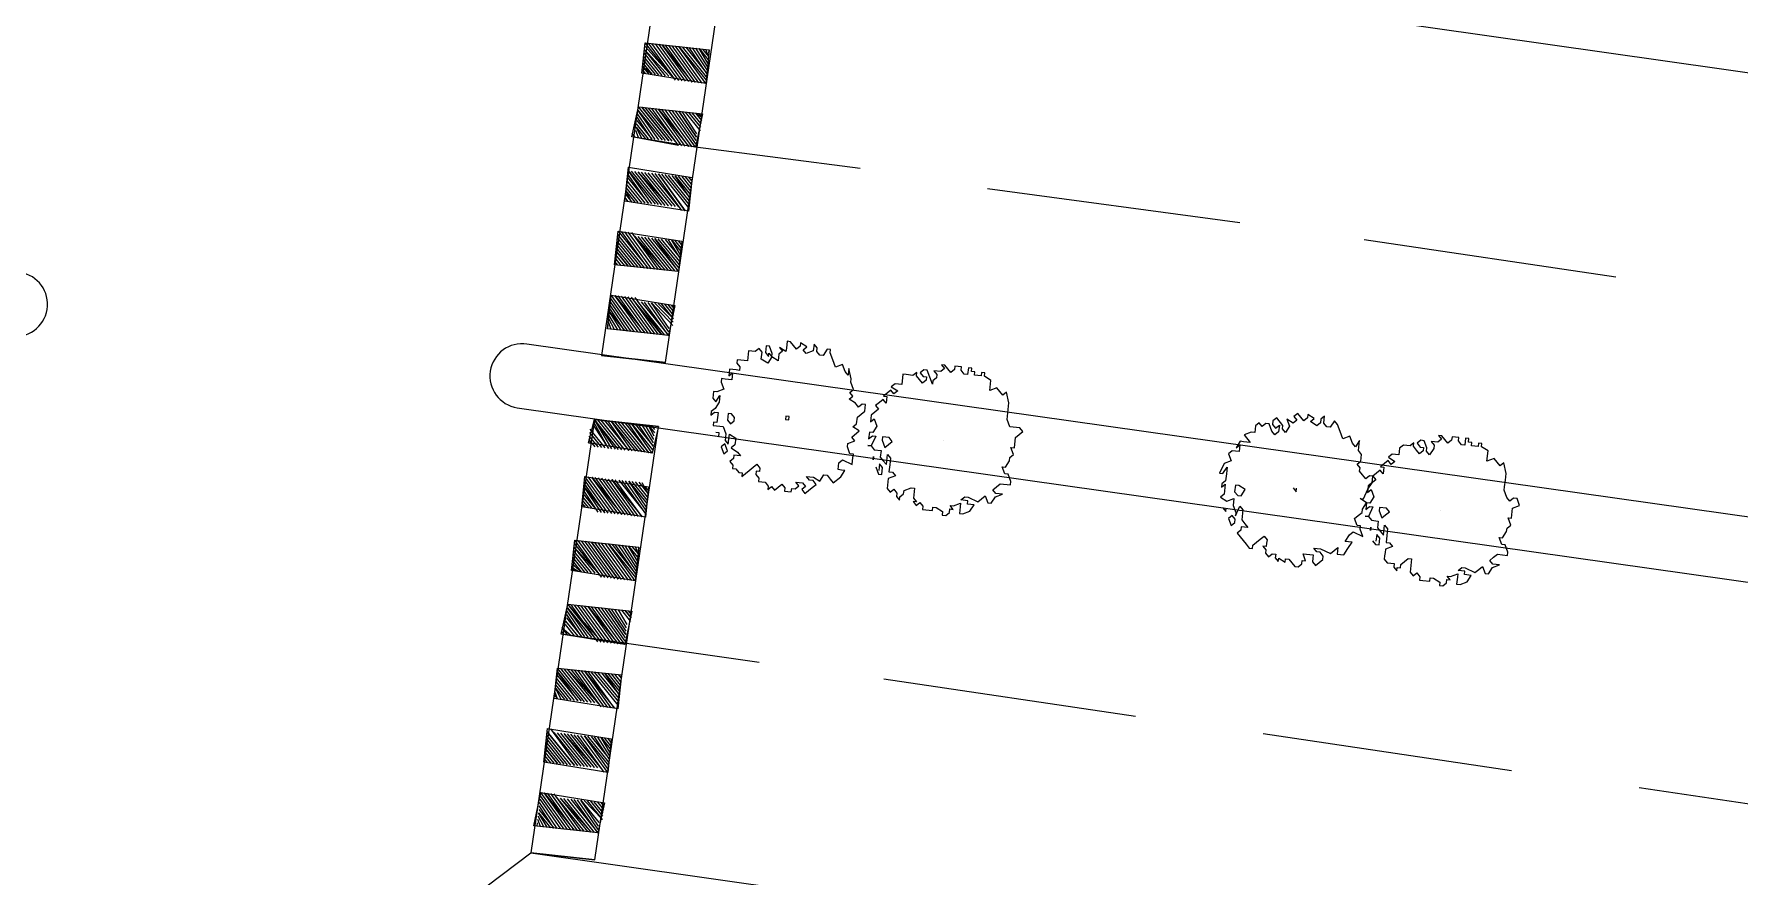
# Model space of a CAD drawing. Header units: metres. Extents: x -977055 to 805873, y -1033982 to 242021.
# Drawn here: x 2486.95 to 2513.7, y 960.16 to 973.37 of the extents above; entities that cross this region are included whole.
import ezdxf

# ---------------------------------------------------------------- set-up
doc = ezdxf.new("R2010")
doc.units = ezdxf.units.M
for name, color, linetype in [('PDF_acera', 7, 'Continuous'), ('PDF_linea de centro', 7, 'Continuous'), ('PDF_PASO DE CEBRA', 7, 'Continuous'), ('PDF_PLANTAS', 7, 'Continuous')]:
    doc.layers.add(name, color=color, linetype=linetype)

# ---------------------------------------------------------------- blocks, each defined once
blk = doc.blocks.new('CALLE')
at = {"layer": 'PDF_acera', "lineweight": 9}
for points in [[(-63.249984, -21.59136), (-64.393056, -54.528768, 0.999999692), (-63.588672, -54.571104), (-62.4456, -21.633696)], [(-64.901088, -93.901248), (-63.800585, -60.956358, 0.999999692), (-64.604736, -60.921504), (-65.705472, -93.901248)]]:
    blk.add_lwpolyline(points, format="xyb", dxfattribs=at)
blk.add_lwpolyline([(-129.421152, -59.69376), (-128.0664, -58.42368), (-71.378496, -60.3288), (-70.108416, -61.683552), (-71.166816, -92.800512), (-72.521568, -94.070592), (-129.209472, -92.165472), (-130.479552, -90.768384)], close=True, dxfattribs=at)
blk.add_lwpolyline([(-13.081824, -63.631008), (-7.154784, -96.3144), (-58.127328, -94.578624), (-59.397408, -93.223872), (-58.339008, -62.106912), (-56.984256, -60.836832), (-14.690592, -62.276256)], dxfattribs=at)
at = {"layer": 'PDF_linea de centro', "lineweight": 9}
for points in [[(-67.441248, -64.266048), (-67.356576, -61.768224)], [(-61.133184, -62.572608), (-61.090848, -61.979904)], [(-61.17552, -64.858752), (-61.133184, -62.784288)], [(-67.610592, -69.00768), (-67.483584, -65.83248)], [(-61.344864, -69.64272), (-61.260192, -66.46752)], [(-67.779936, -73.749312), (-67.652928, -70.616448)], [(-61.514208, -74.384352), (-61.3872, -71.209152)], [(-67.94928, -78.53328), (-67.822272, -75.35808)]]:
    blk.add_lwpolyline(points, dxfattribs=at)
at = {"layer": 'PDF_PASO DE CEBRA', "lineweight": 9}
for points in [[(-70.108416, -62.487936), (-64.647072, -62.699616), (-64.647072, -61.895232), (-70.108416, -61.683552), (-70.108416, -62.487936), (-70.108416, -61.683552)], [(-69.769728, -61.683552), (-69.769728, -61.683552)], [(-69.769728, -61.725888), (-69.727392, -61.725888)], [(-69.769728, -61.768224), (-69.685056, -61.725888)], [(-69.769728, -61.81056), (-69.64272, -61.725888)], [(-69.769728, -61.852896), (-69.600384, -61.725888), (-69.769728, -61.895232)], [(-69.558048, -61.725888), (-69.769728, -61.937568), (-69.515712, -61.725888)], [(-69.769728, -61.979904), (-69.473376, -61.725888)], [(-69.769728, -62.02224), (-69.43104, -61.725888)], [(-69.769728, -62.064576), (-69.388704, -61.725888)], [(-69.769728, -62.106912), (-69.346368, -61.725888)], [(-68.965344, -61.725888), (-68.965344, -61.725888)], [(-68.965344, -61.768224), (-68.923008, -61.725888)], [(-68.965344, -61.81056), (-68.880672, -61.725888)], [(-68.965344, -61.852896), (-68.838336, -61.725888)], [(-68.965344, -61.895232), (-68.796, -61.725888), (-68.965344, -61.895232)], [(-68.965344, -61.937568), (-68.753664, -61.725888)], [(-68.965344, -61.979904), (-68.711328, -61.725888)], [(-68.965344, -62.02224), (-68.668992, -61.725888)], [(-68.965344, -62.064576), (-68.626656, -61.725888)], [(-68.965344, -62.106912), (-68.58432, -61.725888), (-68.965344, -62.106912)], [(-69.769728, -62.149248), (-69.346368, -61.768224), (-69.769728, -62.191584), (-69.346368, -61.81056)], [(-69.769728, -62.23392), (-69.346368, -61.852896)], [(-69.769728, -62.276256), (-69.346368, -61.895232)], [(-69.769728, -62.318592), (-69.388704, -61.937568)], [(-68.965344, -62.149248), (-68.541984, -61.768224)], [(-68.965344, -62.191584), (-68.58432, -61.81056)], [(-68.965344, -62.23392), (-68.58432, -61.852896)], [(-68.965344, -62.276256), (-68.58432, -61.895232)], [(-68.965344, -62.318592), (-68.58432, -61.937568), (-68.965344, -62.360928), (-68.58432, -61.979904)], [(-68.16096, -61.768224), (-68.16096, -61.768224)], [(-68.118624, -61.768224), (-68.16096, -61.81056), (-68.076288, -61.768224)], [(-68.16096, -61.852896), (-68.033952, -61.768224), (-68.16096, -61.895232)], [(-68.16096, -61.937568), (-67.991616, -61.768224)], [(-68.16096, -61.979904), (-67.94928, -61.768224)], [(-68.16096, -62.02224), (-67.906944, -61.768224)], [(-67.864608, -61.768224), (-68.16096, -62.064576), (-67.822272, -61.768224), (-68.16096, -62.106912)], [(-68.16096, -62.149248), (-67.779936, -61.768224)], [(-68.16096, -62.191584), (-67.779936, -61.81056)], [(-68.16096, -62.23392), (-67.779936, -61.852896)], [(-68.16096, -62.276256), (-67.779936, -61.895232), (-68.16096, -62.318592), (-67.779936, -61.937568)], [(-67.398912, -62.23392), (-66.975552, -61.852896)], [(-67.398912, -62.276256), (-66.975552, -61.895232)], [(-67.398912, -62.318592), (-66.975552, -61.937568)], [(-67.356576, -61.768224), (-67.356576, -61.768224)], [(-67.356576, -61.81056), (-67.31424, -61.768224)], [(-67.356576, -61.852896), (-67.271904, -61.768224), (-67.356576, -61.895232)], [(-67.356576, -61.937568), (-67.229568, -61.81056)], [(-67.356576, -61.979904), (-67.187232, -61.81056)], [(-67.144896, -61.81056), (-67.356576, -62.02224), (-67.10256, -61.81056)], [(-67.356576, -62.064576), (-67.060224, -61.81056)], [(-67.356576, -62.106912), (-67.017888, -61.81056), (-67.356576, -62.149248)], [(-67.356576, -62.191584), (-66.975552, -61.81056), (-67.356576, -62.23392)], [(-66.213504, -61.81056), (-66.594528, -62.191584), (-66.171168, -61.81056)], [(-66.594528, -62.23392), (-66.171168, -61.852896)], [(-66.594528, -62.276256), (-66.171168, -61.895232)], [(-66.594528, -62.318592), (-66.171168, -61.937568)], [(-66.552192, -61.81056), (-66.552192, -61.81056)], [(-66.552192, -61.852896), (-66.509856, -61.81056), (-66.552192, -61.895232)], [(-66.46752, -61.81056), (-66.552192, -61.937568), (-66.425184, -61.81056)], [(-66.552192, -61.979904), (-66.382848, -61.81056)], [(-66.552192, -62.02224), (-66.340512, -61.81056)], [(-66.552192, -62.064576), (-66.298176, -61.81056)], [(-66.552192, -62.106912), (-66.25584, -61.81056), (-66.552192, -62.149248)], [(-65.790144, -62.064576), (-65.536128, -61.852896)], [(-65.790144, -62.106912), (-65.493792, -61.852896), (-65.790144, -62.149248), (-65.451456, -61.852896)], [(-65.790144, -62.191584), (-65.40912, -61.852896)], [(-65.790144, -62.23392), (-65.366784, -61.852896)], [(-65.790144, -62.276256), (-65.366784, -61.895232)], [(-65.790144, -62.318592), (-65.366784, -61.937568), (-65.790144, -62.360928), (-65.366784, -61.979904)], [(-65.747808, -61.852896), (-65.747808, -61.852896)], [(-65.747808, -61.895232), (-65.705472, -61.852896), (-65.747808, -61.895232)], [(-65.747808, -61.937568), (-65.663136, -61.852896)], [(-65.747808, -61.979904), (-65.6208, -61.852896)], [(-65.747808, -62.02224), (-65.578464, -61.852896)], [(-64.943424, -61.852896), (-64.943424, -61.895232), (-64.901088, -61.852896), (-64.98576, -61.937568)], [(-64.98576, -61.979904), (-64.858752, -61.852896)], [(-64.98576, -62.02224), (-64.816416, -61.852896)], [(-64.98576, -62.064576), (-64.77408, -61.852896)], [(-64.731744, -61.895232), (-64.98576, -62.106912), (-64.689408, -61.895232)], [(-64.98576, -62.149248), (-64.647072, -61.895232), (-64.98576, -62.191584)], [(-64.98576, -62.23392), (-64.647072, -61.895232)], [(-64.98576, -62.276256), (-64.647072, -61.937568)], [(-63.842688, -62.699616), (-58.381344, -62.911296), (-58.339008, -62.106912), (-63.842688, -61.895232), (-63.842688, -62.699616), (-63.842688, -61.895232)], [(-63.504, -61.937568), (-63.461664, -61.937568)], [(-63.504, -61.979904), (-63.419328, -61.937568)], [(-63.504, -62.02224), (-63.376992, -61.937568)], [(-63.504, -62.064576), (-63.334656, -61.937568)], [(-63.504, -62.106912), (-63.29232, -61.937568), (-63.504, -62.149248), (-63.249984, -61.937568)], [(-63.504, -62.191584), (-63.207648, -61.937568)], [(-63.504, -62.23392), (-63.165312, -61.937568)], [(-63.504, -62.276256), (-63.122976, -61.937568)], [(-63.504, -62.318592), (-63.08064, -61.937568)], [(-62.699616, -61.937568), (-62.699616, -61.937568)], [(-62.699616, -61.979904), (-62.65728, -61.937568)], [(-62.699616, -62.02224), (-62.614944, -61.937568)], [(-62.699616, -62.064576), (-62.572608, -61.937568)], [(-62.699616, -62.106912), (-62.530272, -61.937568), (-62.699616, -62.106912)], [(-62.699616, -62.149248), (-62.487936, -61.937568)], [(-62.699616, -62.191584), (-62.4456, -61.937568)], [(-62.699616, -62.23392), (-62.403264, -61.937568)], [(-62.699616, -62.276256), (-62.360928, -61.937568)], [(-62.699616, -62.318592), (-62.318592, -61.937568)], [(-62.276256, -61.937568), (-62.699616, -62.360928), (-62.276256, -61.979904)], [(-69.769728, -62.360928), (-69.388704, -61.979904), (-69.769728, -62.403264), (-69.388704, -62.02224)], [(-69.769728, -62.4456), (-69.388704, -62.064576)], [(-69.388704, -62.106912), (-69.769728, -62.487936), (-69.388704, -62.149248)], [(-69.00768, -62.487936), (-68.58432, -62.106912)], [(-69.00768, -62.530272), (-68.58432, -62.149248)], [(-68.965344, -62.403264), (-68.58432, -62.02224)], [(-68.965344, -62.4456), (-68.58432, -62.064576)], [(-68.203296, -62.360928), (-67.779936, -61.979904)], [(-68.203296, -62.403264), (-67.779936, -62.02224)], [(-68.203296, -62.4456), (-67.779936, -62.064576)], [(-68.203296, -62.487936), (-67.779936, -62.106912), (-68.203296, -62.530272), (-67.779936, -62.149248)], [(-67.398912, -62.360928), (-66.975552, -61.979904)], [(-67.398912, -62.403264), (-66.975552, -62.02224)], [(-67.398912, -62.4456), (-66.975552, -62.064576), (-67.398912, -62.487936), (-66.975552, -62.106912)], [(-67.398912, -62.530272), (-66.975552, -62.149248)], [(-66.594528, -62.360928), (-66.171168, -61.979904)], [(-66.594528, -62.403264), (-66.171168, -62.02224), (-66.594528, -62.403264)], [(-66.594528, -62.4456), (-66.171168, -62.064576)], [(-66.594528, -62.487936), (-66.171168, -62.106912)], [(-66.594528, -62.530272), (-66.171168, -62.149248)], [(-65.790144, -62.403264), (-65.366784, -62.02224)], [(-65.790144, -62.4456), (-65.366784, -62.064576)], [(-65.790144, -62.487936), (-65.366784, -62.106912)], [(-65.790144, -62.530272), (-65.366784, -62.149248)], [(-64.98576, -62.318592), (-64.647072, -61.979904)], [(-64.647072, -62.02224), (-64.98576, -62.360928), (-64.647072, -62.064576)], [(-64.98576, -62.403264), (-64.647072, -62.106912), (-64.98576, -62.4456)], [(-64.98576, -62.487936), (-64.647072, -62.149248)], [(-63.504, -62.360928), (-63.08064, -61.979904), (-63.504, -62.403264), (-63.08064, -62.02224)], [(-63.504, -62.4456), (-63.08064, -62.064576)], [(-63.504, -62.487936), (-63.08064, -62.106912)], [(-63.504, -62.530272), (-63.08064, -62.149248)], [(-62.699616, -62.403264), (-62.276256, -62.02224)], [(-62.699616, -62.4456), (-62.276256, -62.064576)], [(-62.699616, -62.487936), (-62.276256, -62.106912)], [(-62.699616, -62.530272), (-62.318592, -62.149248), (-62.699616, -62.572608), (-62.318592, -62.191584)], [(-61.895232, -61.979904), (-61.895232, -61.979904)], [(-61.895232, -62.02224), (-61.852896, -61.979904)], [(-61.81056, -61.979904), (-61.895232, -62.064576), (-61.768224, -61.979904), (-61.895232, -62.106912)], [(-61.895232, -62.149248), (-61.725888, -61.979904)], [(-61.895232, -62.191584), (-61.683552, -61.979904)], [(-61.895232, -62.23392), (-61.641216, -61.979904)], [(-61.59888, -61.979904), (-61.895232, -62.276256), (-61.556544, -61.979904)], [(-61.895232, -62.318592), (-61.514208, -61.979904), (-61.895232, -62.360928)], [(-61.895232, -62.403264), (-61.514208, -62.02224)], [(-61.895232, -62.4456), (-61.514208, -62.064576)], [(-61.895232, -62.487936), (-61.514208, -62.106912), (-61.895232, -62.530272), (-61.514208, -62.149248)], [(-61.090848, -61.979904), (-61.090848, -61.979904)], [(-61.090848, -62.02224), (-61.048512, -61.979904)], [(-61.090848, -62.064576), (-61.006176, -62.02224)], [(-61.090848, -62.106912), (-60.96384, -62.02224), (-61.090848, -62.149248)], [(-61.090848, -62.191584), (-60.921504, -62.02224)], [(-60.879168, -62.02224), (-61.090848, -62.23392), (-60.836832, -62.02224)], [(-61.090848, -62.276256), (-60.794496, -62.02224)], [(-61.090848, -62.318592), (-60.75216, -62.02224), (-61.090848, -62.360928)], [(-61.090848, -62.403264), (-60.709824, -62.02224)], [(-61.090848, -62.4456), (-60.709824, -62.064576), (-61.090848, -62.4456)], [(-61.090848, -62.487936), (-60.709824, -62.106912)], [(-61.090848, -62.530272), (-60.709824, -62.149248)], [(-60.3288, -62.4456), (-59.90544, -62.064576)], [(-60.3288, -62.487936), (-59.90544, -62.106912)], [(-60.3288, -62.530272), (-59.90544, -62.149248)], [(-60.286464, -62.02224), (-60.286464, -62.02224)], [(-60.286464, -62.064576), (-60.244128, -62.02224)], [(-60.286464, -62.106912), (-60.201792, -62.02224), (-60.286464, -62.149248), (-60.159456, -62.02224)], [(-60.286464, -62.191584), (-60.11712, -62.02224)], [(-60.286464, -62.23392), (-60.074784, -62.02224)], [(-60.286464, -62.276256), (-60.032448, -62.02224)], [(-60.286464, -62.318592), (-59.990112, -62.02224), (-60.286464, -62.360928)], [(-59.947776, -62.02224), (-60.286464, -62.403264), (-59.90544, -62.02224)], [(-69.727392, -62.487936), (-69.388704, -62.191584)], [(-69.685056, -62.487936), (-69.388704, -62.23392), (-69.64272, -62.487936)], [(-69.388704, -62.276256), (-69.600384, -62.530272), (-69.388704, -62.318592)], [(-69.558048, -62.530272), (-69.388704, -62.360928)], [(-69.515712, -62.530272), (-69.388704, -62.403264)], [(-68.965344, -62.530272), (-68.58432, -62.191584), (-68.923008, -62.530272)], [(-68.880672, -62.530272), (-68.58432, -62.23392)], [(-68.58432, -62.276256), (-68.838336, -62.530272), (-68.58432, -62.318592)], [(-68.796, -62.530272), (-68.58432, -62.360928)], [(-68.753664, -62.530272), (-68.58432, -62.403264), (-68.711328, -62.530272)], [(-68.16096, -62.572608), (-67.779936, -62.191584)], [(-68.118624, -62.572608), (-67.779936, -62.23392)], [(-68.076288, -62.572608), (-67.779936, -62.276256)], [(-67.779936, -62.318592), (-68.033952, -62.572608), (-67.779936, -62.360928), (-67.991616, -62.572608)], [(-67.94928, -62.572608), (-67.779936, -62.403264)], [(-67.398912, -62.572608), (-66.975552, -62.191584)], [(-67.356576, -62.572608), (-66.975552, -62.23392)], [(-67.31424, -62.572608), (-66.975552, -62.276256)], [(-67.271904, -62.572608), (-66.975552, -62.318592), (-67.271904, -62.572608)], [(-67.229568, -62.572608), (-66.975552, -62.360928)], [(-67.187232, -62.572608), (-66.975552, -62.403264)], [(-66.594528, -62.572608), (-66.171168, -62.191584)], [(-66.594528, -62.614944), (-66.171168, -62.23392), (-66.552192, -62.614944)], [(-66.171168, -62.276256), (-66.509856, -62.614944), (-66.171168, -62.318592)], [(-66.46752, -62.614944), (-66.171168, -62.360928)], [(-66.425184, -62.614944), (-66.171168, -62.403264)], [(-65.790144, -62.572608), (-65.366784, -62.191584), (-65.790144, -62.614944), (-65.366784, -62.23392)], [(-65.366784, -62.276256), (-65.747808, -62.65728), (-65.366784, -62.318592)], [(-65.705472, -62.65728), (-65.366784, -62.360928)], [(-65.663136, -62.65728), (-65.366784, -62.403264), (-65.6208, -62.65728)], [(-64.98576, -62.530272), (-64.647072, -62.191584)], [(-64.98576, -62.572608), (-64.647072, -62.23392)], [(-64.647072, -62.276256), (-64.98576, -62.614944), (-64.647072, -62.318592)], [(-64.98576, -62.65728), (-64.647072, -62.360928), (-64.943424, -62.65728)], [(-64.647072, -62.403264), (-64.901088, -62.65728), (-64.647072, -62.4456)], [(-63.504, -62.572608), (-63.08064, -62.191584)], [(-63.08064, -62.23392), (-63.504, -62.614944), (-63.122976, -62.23392)], [(-63.504, -62.65728), (-63.122976, -62.276256)], [(-63.122976, -62.318592), (-63.504, -62.699616), (-63.122976, -62.360928)], [(-63.461664, -62.699616), (-63.122976, -62.403264)], [(-62.699616, -62.614944), (-62.318592, -62.23392)], [(-62.699616, -62.65728), (-62.318592, -62.276256)], [(-62.699616, -62.699616), (-62.318592, -62.318592)], [(-62.318592, -62.360928), (-62.699616, -62.741952), (-62.318592, -62.403264), (-62.65728, -62.741952)], [(-61.937568, -62.699616), (-61.514208, -62.318592)], [(-61.937568, -62.741952), (-61.514208, -62.360928), (-61.937568, -62.741952)], [(-61.895232, -62.572608), (-61.514208, -62.191584)], [(-61.895232, -62.614944), (-61.514208, -62.23392)], [(-61.895232, -62.65728), (-61.514208, -62.276256)], [(-61.895232, -62.784288), (-61.514208, -62.403264)], [(-61.133184, -62.572608), (-60.709824, -62.191584)], [(-61.133184, -62.614944), (-60.709824, -62.23392)], [(-61.133184, -62.65728), (-60.709824, -62.276256), (-61.133184, -62.699616), (-60.709824, -62.318592)], [(-61.133184, -62.741952), (-60.709824, -62.360928)], [(-61.133184, -62.784288), (-60.709824, -62.403264)], [(-60.3288, -62.572608), (-59.90544, -62.191584)], [(-60.3288, -62.614944), (-59.90544, -62.23392), (-60.3288, -62.65728), (-59.90544, -62.276256)], [(-60.3288, -62.699616), (-59.90544, -62.318592)], [(-60.3288, -62.741952), (-59.90544, -62.360928)], [(-60.3288, -62.784288), (-59.90544, -62.403264)], [(-69.473376, -62.530272), (-69.388704, -62.4456)], [(-69.43104, -62.530272), (-69.388704, -62.487936), (-69.388704, -62.530272)], [(-68.668992, -62.530272), (-68.58432, -62.4456)], [(-68.626656, -62.530272), (-68.58432, -62.487936)], [(-68.58432, -62.530272), (-68.58432, -62.530272)], [(-67.906944, -62.572608), (-67.779936, -62.4456)], [(-67.864608, -62.572608), (-67.779936, -62.487936)], [(-67.779936, -62.530272), (-67.822272, -62.572608), (-67.779936, -62.572608)], [(-67.144896, -62.572608), (-66.975552, -62.4456)], [(-67.10256, -62.614944), (-66.975552, -62.487936)], [(-67.060224, -62.614944), (-66.975552, -62.530272), (-67.060224, -62.614944)], [(-67.017888, -62.614944), (-66.975552, -62.572608)], [(-66.382848, -62.614944), (-66.171168, -62.4456)], [(-66.340512, -62.614944), (-66.171168, -62.487936), (-66.298176, -62.614944)], [(-66.171168, -62.530272), (-66.25584, -62.614944), (-66.171168, -62.572608)], [(-66.213504, -62.614944), (-66.171168, -62.614944)], [(-65.578464, -62.65728), (-65.366784, -62.4456)], [(-65.536128, -62.65728), (-65.366784, -62.487936)], [(-65.366784, -62.530272), (-65.493792, -62.65728), (-65.366784, -62.572608)], [(-65.451456, -62.65728), (-65.40912, -62.614944)], [(-64.858752, -62.65728), (-64.647072, -62.487936)], [(-64.816416, -62.65728), (-64.647072, -62.530272)], [(-64.77408, -62.65728), (-64.647072, -62.572608), (-64.731744, -62.65728)], [(-64.689408, -62.65728), (-64.647072, -62.614944)], [(-63.419328, -62.699616), (-63.122976, -62.4456), (-63.376992, -62.741952)], [(-63.334656, -62.741952), (-63.122976, -62.487936)], [(-63.122976, -62.530272), (-63.29232, -62.741952), (-63.122976, -62.572608)], [(-63.249984, -62.741952), (-63.122976, -62.614944)], [(-62.614944, -62.741952), (-62.318592, -62.4456)], [(-62.572608, -62.741952), (-62.318592, -62.487936)], [(-62.318592, -62.530272), (-62.530272, -62.741952), (-62.318592, -62.572608)], [(-62.487936, -62.741952), (-62.318592, -62.614944), (-62.4456, -62.741952)], [(-61.852896, -62.784288), (-61.514208, -62.4456)], [(-61.81056, -62.784288), (-61.514208, -62.487936)], [(-61.514208, -62.530272), (-61.768224, -62.784288), (-61.514208, -62.572608), (-61.725888, -62.784288)], [(-61.683552, -62.784288), (-61.514208, -62.614944)], [(-61.090848, -62.784288), (-60.709824, -62.4456)], [(-61.048512, -62.784288), (-60.709824, -62.487936)], [(-61.006176, -62.784288), (-60.709824, -62.530272), (-61.006176, -62.784288)], [(-60.96384, -62.784288), (-60.709824, -62.572608)], [(-60.921504, -62.826624), (-60.709824, -62.614944)], [(-60.3288, -62.826624), (-59.90544, -62.4456), (-60.286464, -62.826624)], [(-60.244128, -62.826624), (-59.90544, -62.487936)], [(-59.90544, -62.530272), (-60.201792, -62.826624), (-59.90544, -62.572608)], [(-60.159456, -62.826624), (-59.90544, -62.614944)], [(-65.40912, -62.65728), (-65.40912, -62.65728)], [(-64.647072, -62.65728), (-64.647072, -62.65728)], [(-63.207648, -62.741952), (-63.122976, -62.65728)], [(-63.165312, -62.741952), (-63.122976, -62.699616), (-63.122976, -62.741952)], [(-62.403264, -62.741952), (-62.318592, -62.65728)], [(-62.360928, -62.741952), (-62.318592, -62.699616)], [(-62.318592, -62.741952), (-62.318592, -62.741952)], [(-61.641216, -62.784288), (-61.514208, -62.65728)], [(-61.59888, -62.784288), (-61.514208, -62.699616)], [(-61.556544, -62.784288), (-61.514208, -62.741952)], [(-61.514208, -62.784288), (-61.514208, -62.784288)], [(-60.879168, -62.826624), (-60.709824, -62.65728)], [(-60.836832, -62.826624), (-60.709824, -62.699616)], [(-60.794496, -62.826624), (-60.709824, -62.741952), (-60.75216, -62.826624), (-60.709824, -62.784288)], [(-60.11712, -62.826624), (-59.90544, -62.65728)], [(-60.074784, -62.826624), (-59.90544, -62.699616), (-60.032448, -62.826624)], [(-59.90544, -62.741952), (-59.990112, -62.826624), (-59.90544, -62.784288)], [(-59.947776, -62.826624), (-59.90544, -62.826624)]]:
    blk.add_lwpolyline(points, dxfattribs=at)
for points in [[(-69.769728, -61.683552), (-69.346368, -61.725888), (-69.388704, -62.530272), (-69.769728, -62.487936)], [(-68.965344, -61.725888), (-68.541984, -61.725888), (-68.58432, -62.530272), (-69.00768, -62.530272)], [(-68.16096, -61.768224), (-67.779936, -61.768224), (-67.779936, -62.572608), (-68.203296, -62.572608)], [(-67.356576, -61.768224), (-66.975552, -61.81056), (-66.975552, -62.614944), (-67.398912, -62.572608)], [(-66.552192, -61.81056), (-66.171168, -61.81056), (-66.171168, -62.614944), (-66.594528, -62.614944)], [(-65.747808, -61.852896), (-65.366784, -61.852896), (-65.40912, -62.65728), (-65.790144, -62.65728)], [(-64.943424, -61.852896), (-64.647072, -61.895232), (-64.647072, -62.699616), (-64.98576, -62.65728)], [(-63.504, -61.937568), (-63.08064, -61.937568), (-63.122976, -62.741952), (-63.504, -62.699616)], [(-62.699616, -61.937568), (-62.276256, -61.937568), (-62.318592, -62.741952), (-62.699616, -62.741952)], [(-61.895232, -61.979904), (-61.471872, -61.979904), (-61.514208, -62.784288), (-61.937568, -62.784288)], [(-61.090848, -61.979904), (-60.709824, -62.02224), (-60.709824, -62.826624), (-61.133184, -62.784288)], [(-60.286464, -62.02224), (-59.90544, -62.02224), (-59.90544, -62.826624), (-60.3288, -62.826624)]]:
    blk.add_lwpolyline(points, close=True, dxfattribs=at)
at = {"layer": 'PDF_PLANTAS', "lineweight": 9}
for points in [[(-63.461664, -64.5624), (-63.419328, -64.520064), (-63.504, -64.520064), (-63.546336, -64.435392), (-63.504, -64.393056), (-63.461664, -64.435392), (-63.419328, -64.35072), (-63.461664, -64.35072), (-63.504, -64.308384), (-63.461664, -64.266048), (-63.419328, -64.223712), (-63.419328, -64.181376), (-63.504, -64.181376), (-63.546336, -64.181376), (-63.504, -64.096704), (-63.546336, -64.13904), (-63.588672, -64.096704), (-63.673344, -64.096704), (-63.631008, -64.012032), (-63.588672, -64.012032), (-63.504, -63.969696), (-63.504, -63.92736), (-63.588672, -63.92736), (-63.631008, -63.969696), (-63.588672, -63.969696), (-63.631008, -64.012032), (-63.71568, -63.969696), (-63.673344, -63.885024), (-63.588672, -63.885024), (-63.546336, -63.842688), (-63.588672, -63.800352), (-63.588672, -63.71568), (-63.631008, -63.71568), (-63.71568, -63.71568), (-63.71568, -63.631008), (-63.71568, -63.588672), (-63.758016, -63.588672), (-63.800352, -63.631008), (-63.842688, -63.631008), (-63.842688, -63.588672), (-63.842688, -63.504), (-63.92736, -63.504), (-63.885024, -63.546336), (-63.969696, -63.546336), (-63.969696, -63.504), (-63.969696, -63.461664), (-63.969696, -63.419328), (-64.012032, -63.419328), (-64.096704, -63.461664), (-64.13904, -63.376992), (-64.13904, -63.334656), (-64.223712, -63.334656), (-64.266048, -63.376992), (-64.181376, -63.419328), (-64.266048, -63.419328), (-64.35072, -63.376992), (-64.393056, -63.334656), (-64.435392, -63.334656), (-64.393056, -63.376992), (-64.393056, -63.419328), (-64.520064, -63.419328), (-64.520064, -63.376992), (-64.5624, -63.376992), (-64.5624, -63.461664), (-64.5624, -63.504), (-64.647072, -63.546336), (-64.731744, -63.546336), (-64.77408, -63.588672), (-64.647072, -63.588672), (-64.689408, -63.673344), (-64.77408, -63.673344), (-64.816416, -63.631008), (-64.858752, -63.71568), (-64.901088, -63.758016), (-64.901088, -63.673344), (-64.943424, -63.673344), (-64.98576, -63.631008), (-65.028096, -63.673344), (-65.070432, -63.673344), (-65.070432, -63.71568), (-65.112768, -63.758016), (-65.112768, -63.800352), (-65.155104, -63.800352), (-65.112768, -63.842688), (-65.070432, -63.885024), (-65.028096, -63.92736), (-64.98576, -63.969696), (-65.028096, -64.012032), (-65.070432, -64.012032), (-65.070432, -63.969696), (-65.112768, -63.969696), (-65.155104, -64.012032), (-65.19744, -64.012032), (-65.19744, -64.054368), (-65.19744, -64.096704), (-65.239776, -64.13904), (-65.282112, -64.13904), (-65.239776, -64.181376), (-65.282112, -64.223712), (-65.239776, -64.266048), (-65.19744, -64.308384), (-65.239776, -64.35072), (-65.282112, -64.35072), (-65.282112, -64.435392), (-65.239776, -64.435392), (-65.239776, -64.477728), (-65.19744, -64.520064), (-65.155104, -64.477728), (-65.155104, -64.5624), (-65.19744, -64.604736), (-65.239776, -64.5624), (-65.282112, -64.604736), (-65.19744, -64.689408), (-65.155104, -64.731744), (-65.112768, -64.689408), (-65.112768, -64.647072), (-65.070432, -64.604736), (-65.070432, -64.647072), (-65.070432, -64.689408), (-65.112768, -64.77408), (-65.028096, -64.816416), (-65.028096, -64.858752), (-65.070432, -64.901088), (-65.112768, -64.943424), (-65.028096, -65.028096), (-64.943424, -65.070432), (-64.943424, -65.028096), (-64.943424, -64.98576), (-64.858752, -64.98576), (-64.816416, -65.028096), (-64.858752, -65.155104), (-64.77408, -65.155104), (-64.731744, -65.155104), (-64.731744, -65.112768), (-64.647072, -65.070432), (-64.604736, -65.070432), (-64.5624, -65.155104), (-64.520064, -65.112768), (-64.435392, -65.19744), (-64.393056, -65.112768), (-64.35072, -65.155104), (-64.266048, -65.155104), (-64.181376, -65.239776), (-64.096704, -65.239776), (-64.096704, -65.19744), (-64.13904, -65.155104), (-64.096704, -65.112768), (-64.054368, -65.028096), (-64.012032, -65.070432), (-63.969696, -65.028096), (-63.92736, -65.070432), (-63.842688, -65.028096), (-63.800352, -65.028096), (-63.673344, -64.98576), (-63.758016, -64.98576), (-63.71568, -64.943424), (-63.631008, -64.901088), (-63.673344, -64.816416), (-63.588672, -64.77408), (-63.504, -64.731744), (-63.461664, -64.731744), (-63.461664, -64.689408), (-63.546336, -64.647072), (-63.546336, -64.604736), (-63.504, -64.5624)], [(-64.816416, -63.504), (-64.901088, -63.546336), (-64.858752, -63.588672), (-64.77408, -63.546336)], [(-64.393056, -63.546336), (-64.477728, -63.546336), (-64.520064, -63.588672), (-64.477728, -63.631008), (-64.435392, -63.631008), (-64.393056, -63.588672)], [(-64.35072, -64.266048), (-64.393056, -64.266048), (-64.393056, -64.308384), (-64.35072, -64.308384)], [(-63.546336, -66.509856), (-63.504, -66.509856), (-63.504, -66.46752), (-63.588672, -66.46752), (-63.588672, -66.425184), (-63.546336, -66.382848), (-63.504, -66.382848), (-63.504, -66.298176), (-63.546336, -66.298176), (-63.588672, -66.25584), (-63.546336, -66.213504), (-63.504, -66.171168), (-63.504, -66.128832), (-63.546336, -66.171168), (-63.588672, -66.128832), (-63.588672, -66.04416), (-63.631008, -66.086496), (-63.673344, -66.086496), (-63.71568, -66.04416), (-63.758016, -66.04416), (-63.673344, -66.001824), (-63.588672, -65.959488), (-63.588672, -65.917152), (-63.631008, -65.874816), (-63.673344, -65.917152), (-63.673344, -65.959488), (-63.71568, -65.959488), (-63.758016, -65.917152), (-63.71568, -65.874816), (-63.673344, -65.83248), (-63.631008, -65.83248), (-63.673344, -65.790144), (-63.673344, -65.705472), (-63.673344, -65.663136), (-63.800352, -65.663136), (-63.800352, -65.6208), (-63.800352, -65.578464), (-63.842688, -65.536128), (-63.885024, -65.6208), (-63.92736, -65.578464), (-63.885024, -65.536128), (-63.92736, -65.493792), (-63.969696, -65.451456), (-63.969696, -65.493792), (-64.054368, -65.493792), (-64.012032, -65.451456), (-64.054368, -65.40912), (-64.096704, -65.366784), (-64.13904, -65.40912), (-64.223712, -65.324448), (-64.308384, -65.324448), (-64.266048, -65.366784), (-64.35072, -65.40912), (-64.435392, -65.366784), (-64.435392, -65.324448), (-64.520064, -65.324448), (-64.477728, -65.366784), (-64.477728, -65.40912), (-64.604736, -65.366784), (-64.604736, -65.324448), (-64.604736, -65.366784), (-64.647072, -65.40912), (-64.647072, -65.493792), (-64.731744, -65.493792), (-64.77408, -65.536128), (-64.816416, -65.578464), (-64.689408, -65.578464), (-64.731744, -65.6208), (-64.816416, -65.6208), (-64.901088, -65.6208), (-64.901088, -65.663136), (-64.943424, -65.705472), (-64.98576, -65.6208), (-65.028096, -65.6208), (-65.070432, -65.6208), (-65.112768, -65.6208), (-65.155104, -65.663136), (-65.112768, -65.705472), (-65.155104, -65.747808), (-65.19744, -65.747808), (-65.239776, -65.790144), (-65.19744, -65.790144), (-65.155104, -65.83248), (-65.112768, -65.83248), (-65.070432, -65.917152), (-65.070432, -65.959488), (-65.112768, -65.959488), (-65.155104, -65.959488), (-65.19744, -65.959488), (-65.239776, -66.001824), (-65.239776, -65.959488), (-65.282112, -66.001824), (-65.239776, -66.04416), (-65.282112, -66.086496), (-65.324448, -66.086496), (-65.324448, -66.128832), (-65.324448, -66.213504), (-65.282112, -66.213504), (-65.282112, -66.25584), (-65.324448, -66.340512), (-65.366784, -66.340512), (-65.366784, -66.382848), (-65.324448, -66.425184), (-65.282112, -66.425184), (-65.282112, -66.46752), (-65.239776, -66.425184), (-65.239776, -66.46752), (-65.19744, -66.552192), (-65.239776, -66.552192), (-65.324448, -66.552192), (-65.324448, -66.594528), (-65.282112, -66.6792), (-65.19744, -66.721536), (-65.19744, -66.636864), (-65.155104, -66.636864), (-65.155104, -66.552192), (-65.112768, -66.594528), (-65.112768, -66.636864), (-65.155104, -66.763872), (-65.112768, -66.806208), (-65.070432, -66.848544), (-65.155104, -66.89088), (-65.155104, -66.933216), (-65.070432, -66.975552), (-65.028096, -67.060224), (-65.028096, -66.975552), (-64.98576, -66.933216), (-64.943424, -66.975552), (-64.901088, -67.017888), (-64.901088, -67.144896), (-64.858752, -67.144896), (-64.77408, -67.10256), (-64.77408, -67.060224), (-64.689408, -67.017888), (-64.689408, -67.060224), (-64.604736, -67.10256), (-64.5624, -67.10256), (-64.520064, -67.144896), (-64.435392, -67.10256), (-64.435392, -67.144896), (-64.308384, -67.144896), (-64.223712, -67.229568), (-64.181376, -67.187232), (-64.181376, -67.144896), (-64.181376, -67.10256), (-64.181376, -67.060224), (-64.096704, -67.017888), (-64.054368, -67.017888), (-63.969696, -67.017888), (-63.885024, -67.017888), (-63.758016, -66.975552), (-63.800352, -66.933216), (-63.758016, -66.89088), (-63.71568, -66.848544), (-63.758016, -66.763872), (-63.631008, -66.763872), (-63.588672, -66.6792), (-63.546336, -66.6792), (-63.546336, -66.636864), (-63.588672, -66.636864), (-63.588672, -66.552192), (-63.546336, -66.552192)], [(-64.477728, -65.493792), (-64.520064, -65.493792), (-64.604736, -65.536128), (-64.5624, -65.578464), (-64.520064, -65.6208), (-64.477728, -65.578464)], [(-63.673344, -70.955136), (-63.631008, -70.955136), (-63.673344, -70.9128), (-63.71568, -70.9128), (-63.758016, -70.870464), (-63.71568, -70.785792), (-63.673344, -70.828128), (-63.631008, -70.743456), (-63.673344, -70.743456), (-63.71568, -70.70112), (-63.673344, -70.658784), (-63.631008, -70.616448), (-63.673344, -70.574112), (-63.71568, -70.616448), (-63.758016, -70.574112), (-63.71568, -70.48944), (-63.800352, -70.531776), (-63.885024, -70.48944), (-63.842688, -70.447104), (-63.800352, -70.447104), (-63.71568, -70.362432), (-63.758016, -70.320096), (-63.800352, -70.320096), (-63.842688, -70.362432), (-63.800352, -70.404768), (-63.885024, -70.404768), (-63.92736, -70.362432), (-63.885024, -70.320096), (-63.800352, -70.27776), (-63.800352, -70.235424), (-63.842688, -70.193088), (-63.800352, -70.150752), (-63.842688, -70.108416), (-63.92736, -70.108416), (-63.92736, -70.06608), (-63.969696, -69.981408), (-64.054368, -70.06608), (-64.054368, -70.023744), (-64.054368, -69.981408), (-64.054368, -69.939072), (-64.13904, -69.896736), (-64.096704, -69.939072), (-64.181376, -69.939072), (-64.181376, -69.896736), (-64.181376, -69.8544), (-64.223712, -69.812064), (-64.308384, -69.8544), (-64.35072, -69.769728), (-64.477728, -69.727392), (-64.477728, -69.769728), (-64.393056, -69.812064), (-64.477728, -69.812064), (-64.5624, -69.812064), (-64.604736, -69.769728), (-64.647072, -69.769728), (-64.604736, -69.812064), (-64.647072, -69.812064), (-64.731744, -69.812064), (-64.77408, -69.769728), (-64.816416, -69.8544), (-64.77408, -69.939072), (-64.858752, -69.939072), (-64.943424, -69.981408), (-64.98576, -69.981408), (-64.858752, -70.023744), (-64.901088, -70.06608), (-64.98576, -70.06608), (-65.028096, -70.06608), (-65.070432, -70.108416), (-65.112768, -70.150752), (-65.112768, -70.06608), (-65.155104, -70.06608), (-65.19744, -70.023744), (-65.239776, -70.06608), (-65.282112, -70.108416), (-65.324448, -70.150752), (-65.366784, -70.193088), (-65.366784, -70.235424), (-65.324448, -70.235424), (-65.282112, -70.27776), (-65.239776, -70.320096), (-65.19744, -70.362432), (-65.239776, -70.404768), (-65.282112, -70.404768), (-65.324448, -70.404768), (-65.324448, -70.362432), (-65.366784, -70.404768), (-65.40912, -70.404768), (-65.451456, -70.447104), (-65.40912, -70.48944), (-65.40912, -70.531776), (-65.451456, -70.531776), (-65.493792, -70.574112), (-65.451456, -70.574112), (-65.493792, -70.658784), (-65.451456, -70.658784), (-65.451456, -70.70112), (-65.493792, -70.743456), (-65.536128, -70.785792), (-65.536128, -70.828128), (-65.493792, -70.870464), (-65.451456, -70.870464), (-65.451456, -70.9128), (-65.366784, -70.870464), (-65.366784, -70.997472), (-65.40912, -70.997472), (-65.451456, -70.997472), (-65.493792, -71.039808), (-65.40912, -71.12448), (-65.366784, -71.12448), (-65.324448, -71.082144), (-65.324448, -71.039808), (-65.282112, -70.997472), (-65.282112, -71.039808), (-65.282112, -71.082144), (-65.324448, -71.209152), (-65.282112, -71.251488), (-65.239776, -71.293824), (-65.324448, -71.293824), (-65.324448, -71.378496), (-65.239776, -71.420832), (-65.155104, -71.463168), (-65.155104, -71.420832), (-65.155104, -71.378496), (-65.070432, -71.420832), (-65.028096, -71.463168), (-65.070432, -71.590176), (-64.98576, -71.54784), (-64.943424, -71.54784), (-64.943424, -71.505504), (-64.858752, -71.463168), (-64.816416, -71.505504), (-64.77408, -71.54784), (-64.731744, -71.54784), (-64.647072, -71.590176), (-64.604736, -71.505504), (-64.604736, -71.54784), (-64.477728, -71.590176), (-64.393056, -71.632512), (-64.308384, -71.632512), (-64.308384, -71.590176), (-64.35072, -71.54784), (-64.308384, -71.505504), (-64.266048, -71.463168), (-64.223712, -71.463168), (-64.181376, -71.420832), (-64.13904, -71.463168), (-64.054368, -71.463168), (-64.012032, -71.420832), (-63.885024, -71.420832), (-63.969696, -71.378496), (-63.92736, -71.33616), (-63.842688, -71.293824), (-63.885024, -71.209152), (-63.800352, -71.166816), (-63.71568, -71.12448), (-63.673344, -71.082144), (-63.758016, -71.039808), (-63.758016, -70.997472), (-63.71568, -70.955136)], [(-65.028096, -69.896736), (-65.112768, -69.939072), (-65.070432, -69.981408), (-65.028096, -69.981408), (-64.98576, -69.939072)], [(-64.604736, -69.939072), (-64.689408, -69.939072), (-64.731744, -69.981408), (-64.731744, -70.023744), (-64.647072, -70.06608), (-64.604736, -69.981408)], [(-63.758016, -72.775584), (-63.71568, -72.775584), (-63.71568, -72.733248), (-63.800352, -72.733248), (-63.800352, -72.690912), (-63.758016, -72.648576), (-63.71568, -72.648576), (-63.71568, -72.563904), (-63.758016, -72.563904), (-63.800352, -72.521568), (-63.758016, -72.479232), (-63.71568, -72.436896), (-63.71568, -72.39456), (-63.758016, -72.436896), (-63.800352, -72.39456), (-63.800352, -72.309888), (-63.842688, -72.352224), (-63.885024, -72.352224), (-63.969696, -72.309888), (-63.92736, -72.267552), (-63.885024, -72.267552), (-63.800352, -72.225216), (-63.800352, -72.18288), (-63.842688, -72.140544), (-63.885024, -72.18288), (-63.885024, -72.225216), (-63.92736, -72.225216), (-63.969696, -72.18288), (-63.92736, -72.140544), (-63.885024, -72.098208), (-63.842688, -72.098208), (-63.885024, -72.055872), (-63.885024, -71.9712), (-63.92736, -71.928864), (-64.012032, -71.928864), (-64.012032, -71.886528), (-64.012032, -71.844192), (-64.054368, -71.801856), (-64.096704, -71.886528), (-64.13904, -71.844192), (-64.096704, -71.801856), (-64.13904, -71.75952), (-64.181376, -71.717184), (-64.181376, -71.75952), (-64.266048, -71.75952), (-64.223712, -71.717184), (-64.266048, -71.674848), (-64.308384, -71.632512), (-64.35072, -71.674848), (-64.435392, -71.590176), (-64.520064, -71.590176), (-64.477728, -71.632512), (-64.5624, -71.674848), (-64.647072, -71.632512), (-64.647072, -71.590176), (-64.731744, -71.590176), (-64.689408, -71.632512), (-64.689408, -71.674848), (-64.816416, -71.632512), (-64.816416, -71.590176), (-64.816416, -71.632512), (-64.858752, -71.674848), (-64.858752, -71.75952), (-64.943424, -71.75952), (-64.98576, -71.801856), (-65.028096, -71.844192), (-64.901088, -71.844192), (-64.943424, -71.886528), (-65.028096, -71.886528), (-65.112768, -71.886528), (-65.112768, -71.928864), (-65.155104, -71.9712), (-65.19744, -71.886528), (-65.239776, -71.886528), (-65.282112, -71.886528), (-65.324448, -71.886528), (-65.366784, -71.928864), (-65.366784, -71.9712), (-65.366784, -72.013536), (-65.40912, -72.013536), (-65.451456, -72.055872), (-65.40912, -72.055872), (-65.40912, -72.098208), (-65.366784, -72.098208), (-65.282112, -72.18288), (-65.282112, -72.225216), (-65.324448, -72.225216), (-65.366784, -72.225216), (-65.40912, -72.225216), (-65.451456, -72.225216), (-65.493792, -72.267552), (-65.451456, -72.309888), (-65.493792, -72.352224), (-65.536128, -72.352224), (-65.536128, -72.39456), (-65.536128, -72.479232), (-65.493792, -72.479232), (-65.493792, -72.521568), (-65.536128, -72.60624), (-65.578464, -72.60624), (-65.578464, -72.648576), (-65.536128, -72.690912), (-65.493792, -72.690912), (-65.493792, -72.733248), (-65.451456, -72.690912), (-65.451456, -72.733248), (-65.40912, -72.81792), (-65.451456, -72.81792), (-65.536128, -72.81792), (-65.536128, -72.860256), (-65.493792, -72.944928), (-65.40912, -72.987264), (-65.40912, -72.902592), (-65.366784, -72.902592), (-65.366784, -72.81792), (-65.324448, -72.860256), (-65.324448, -72.902592), (-65.366784, -73.0296), (-65.324448, -73.071936), (-65.282112, -73.114272), (-65.366784, -73.156608), (-65.366784, -73.198944), (-65.282112, -73.24128), (-65.239776, -73.325952), (-65.239776, -73.24128), (-65.19744, -73.198944), (-65.155104, -73.24128), (-65.112768, -73.283616), (-65.112768, -73.410624), (-65.070432, -73.410624), (-64.98576, -73.368288), (-64.98576, -73.325952), (-64.901088, -73.283616), (-64.901088, -73.325952), (-64.816416, -73.368288), (-64.77408, -73.368288), (-64.731744, -73.410624), (-64.647072, -73.368288), (-64.647072, -73.410624), (-64.520064, -73.410624), (-64.477728, -73.495296), (-64.393056, -73.45296), (-64.393056, -73.410624), (-64.435392, -73.368288), (-64.393056, -73.325952), (-64.308384, -73.283616), (-64.266048, -73.283616), (-64.181376, -73.283616), (-64.096704, -73.283616), (-63.969696, -73.24128), (-64.012032, -73.198944), (-63.969696, -73.156608), (-63.92736, -73.114272), (-63.969696, -73.0296), (-63.842688, -73.0296), (-63.800352, -72.944928), (-63.758016, -72.944928), (-63.758016, -72.902592), (-63.800352, -72.902592), (-63.800352, -72.81792), (-63.758016, -72.81792)], [(-64.689408, -71.75952), (-64.731744, -71.75952), (-64.816416, -71.801856), (-64.77408, -71.844192), (-64.731744, -71.886528), (-64.689408, -71.844192)]]:
    blk.add_lwpolyline(points, close=True, dxfattribs=at)
for points in [[(-64.689408, -63.419328), (-64.689408, -63.461664), (-64.647072, -63.461664), (-64.647072, -63.419328)], [(-63.419328, -64.520064), (-63.419328, -64.520064)], [(-64.858752, -65.451456), (-64.943424, -65.493792), (-64.943424, -65.536128), (-64.858752, -65.536128), (-64.816416, -65.493792), (-64.901088, -65.493792)], [(-64.731744, -65.40912), (-64.77408, -65.40912), (-64.731744, -65.40912)], [(-64.435392, -66.25584), (-64.435392, -66.25584)], [(-64.901088, -69.812064), (-64.943424, -69.8544), (-64.901088, -69.8544)], [(-64.5624, -70.658784), (-64.604736, -70.70112), (-64.5624, -70.70112)], [(-65.112768, -71.717184), (-65.155104, -71.75952), (-65.155104, -71.801856), (-65.070432, -71.801856), (-65.028096, -71.75952), (-65.112768, -71.75952)], [(-64.943424, -71.674848), (-64.98576, -71.674848), (-64.943424, -71.674848)], [(-64.647072, -72.521568), (-64.647072, -72.521568)]]:
    blk.add_lwpolyline(points, dxfattribs=at)

msp = doc.modelspace()

# ---------------------------------------------------------------- block references
at = {"xscale": 1.255773352820658, "yscale": 1.255773352820658, "zscale": 1.255773352820658, "rotation": 83.85573648860341}
msp.add_blockref('CALLE', (2427.15058, 1056.36283, 1015.371), dxfattribs=at)

doc.saveas('drawing.dxf')
